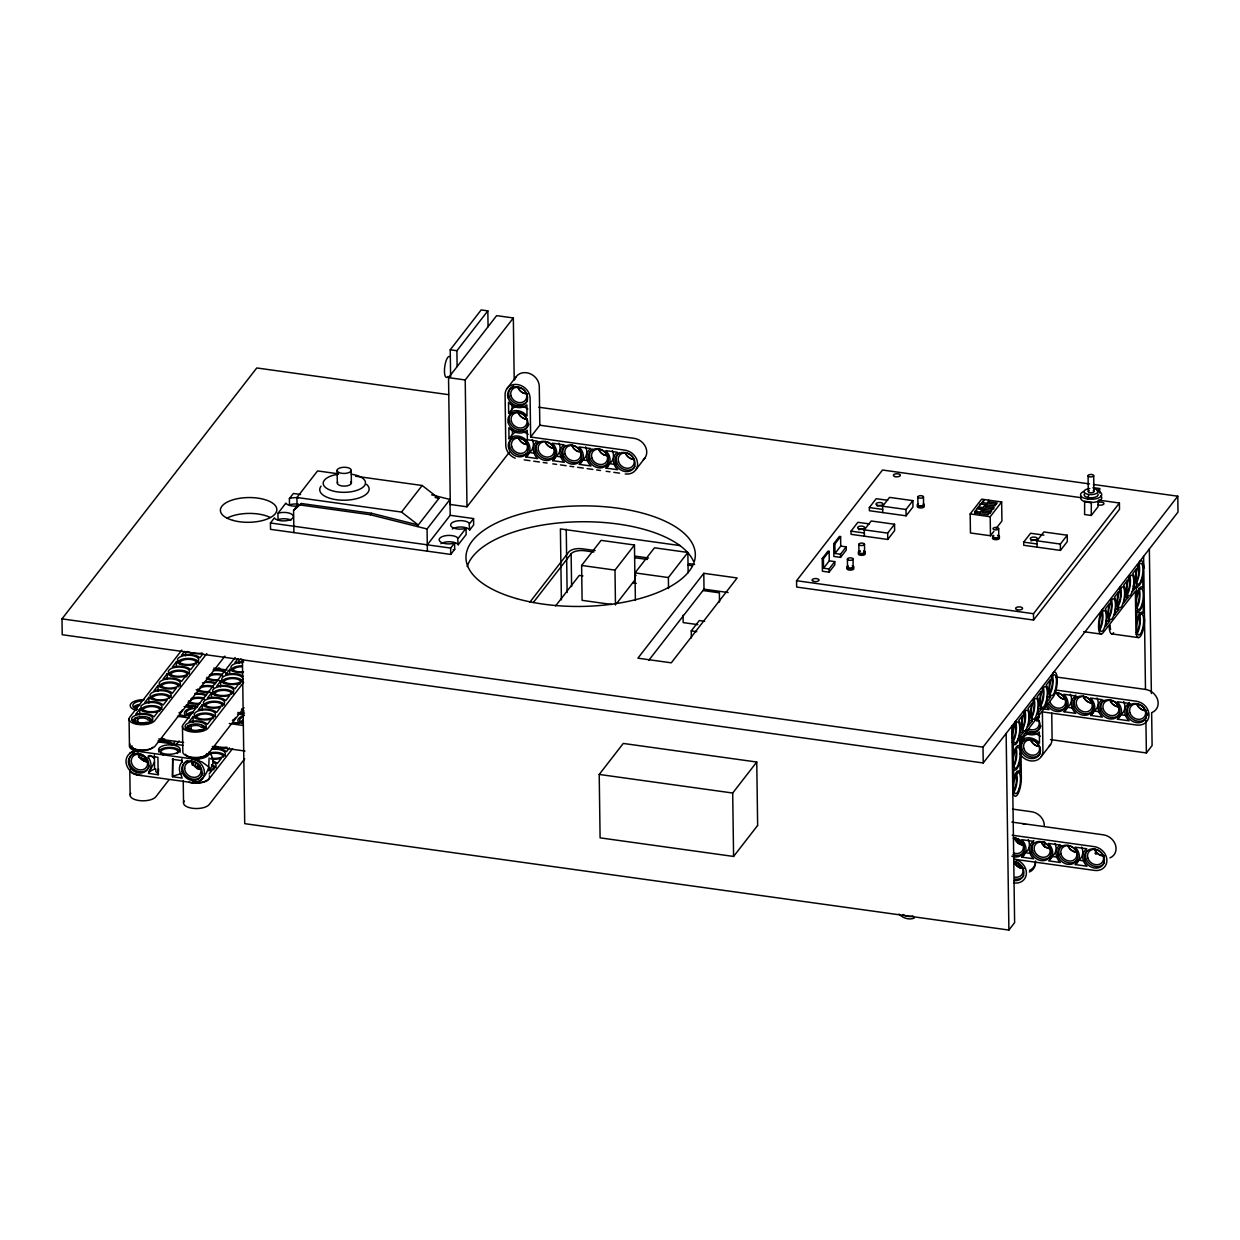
<?xml version="1.0" encoding="UTF-8"?>
<svg xmlns="http://www.w3.org/2000/svg" width="1240" height="1240" viewBox="0 0 1240 1240"><rect width="100%" height="100%" fill="white"/><g stroke="black" fill="none" stroke-linecap="round" stroke-linejoin="round"><path stroke-width="1.5" d="M135.114 773.745L138.679 775.171L192.076 782.595C200.26 783.726 206.91 774.489 208.723 766.971L209.281 769.87M158.55 768.909L158.162 774.736L148.521 773.388L150.242 771.171L154.582 769.001L154.38 755.021M154.473 762.073L148.521 773.388M150.118 722.393L146.056 722.346A5.735 2.511 -0.8 0 1 136.663 721.029L133.207 720.316A9.114 3.999 -0.8 0 0 137.206 723.865M203.515 729.833L199.454 729.771A5.735 2.511 -0.8 0 1 190.061 728.469L186.589 727.756A9.114 3.999 -0.8 0 0 190.603 731.29M1093.354 484.453L1177.783 496.202L1178 512.058L983.227 762.972L62.217 634.725L62 618.869L256.773 367.954L448.647 394.676M427.289 544.825L450.197 515.313L473.556 518.568L473.649 524.908L469.696 530.007L469.046 522.939A9.703 4.247 -0.8 0 0 456.057 521.125L453.949 521.761A9.703 4.247 -0.8 0 0 450.802 525.822L451.608 526.861A9.703 4.247 -0.8 0 0 464.582 528.674L466.054 528.225L466.147 534.564L458.226 544.763L457.575 537.695A9.703 4.247 -0.8 0 0 444.602 535.882L442.494 536.517A9.703 4.247 -0.8 0 0 439.347 540.578L440.154 541.632A9.703 4.247 -0.8 0 0 453.127 543.43L454.6 542.981L454.693 549.336L450.74 554.419L270.537 529.341L270.444 522.986L274.412 517.902L274.97 518.63A9.703 4.247 -0.8 0 0 287.944 520.428L290.051 519.793A9.703 4.247 -0.8 0 0 293.214 515.732L292.408 514.693A9.703 4.247 -0.8 0 0 279.419 512.88L277.946 513.329L278.039 519.668L279.512 519.219A9.703 4.247 -0.8 0 1 291.09 520.118M277.946 513.329L285.867 503.13L286.425 503.858A9.703 4.247 -0.8 0 0 296.996 506.044M298.375 504.184A9.703 4.247 -0.8 0 0 290.966 504.463L289.494 504.913L289.401 498.573L293.369 493.474L300.545 494.466M295.911 508.478L297.058 507.005L296.933 497.488L317.548 470.921L338.474 473.835M181.8 650.116L129.75 717.169A13.237 5.797 -0.8 0 0 137.981 724.439A13.237 5.797 -0.8 0 0 154.783 720.642L206.817 653.604M293.896 532.58L293.586 510.384L298.173 504.479M139.686 709.14L135.672 714.302A12.881 5.642 -0.8 0 1 154.024 716.86L158.038 711.698A12.881 5.642 -0.8 0 1 139.686 709.14L139.763 714.845M148.847 697.33L144.832 702.491A12.881 5.642 -0.8 0 1 163.184 705.048L167.199 699.887A12.881 5.642 -0.8 0 1 148.847 697.33L148.924 703.034M158.007 685.519L154.008 690.696A12.881 5.642 -0.8 0 1 172.36 693.253L176.359 688.076A12.881 5.642 -0.8 0 1 158.007 685.519L158.1 691.238M167.183 673.723L163.168 678.885A12.881 5.642 -0.8 0 1 181.52 681.442L185.535 676.265A12.881 5.642 -0.8 0 1 167.183 673.723L167.261 679.427M176.344 661.912L172.329 667.074A12.881 5.642 -0.8 0 1 190.681 669.631L194.696 664.47A12.881 5.642 -0.8 0 1 176.344 661.912L176.39 665.71M184.512 651.388L181.505 655.263A12.881 5.642 -0.8 0 1 199.857 657.82L202.864 653.945M293.586 510.384L301.32 503.502L371.396 513.251L418.252 525L401.528 512.058L296.933 497.488M450.616 376.851L450.229 349.788L481.167 309.938L487.832 310.868L488.064 326.724M138.741 757.237L141.112 754.183A10.757 9.13 37.8 0 1 145.808 771.14A10.757 9.13 37.8 0 1 128.727 764.429A10.757 9.13 37.8 0 1 141.019 754.323M457.126 366.575L456.909 350.719L487.832 310.868M224.921 656.13L155.139 746.015A13.237 5.797 -0.8 0 1 139.996 749.983A13.237 5.797 -0.8 0 1 129.425 744.015L129.069 718.658M148.49 771.807L149.435 770.753A13.221 11.222 37.8 0 0 149.265 758.865L148.304 757.532L150.025 755.315M509.237 452.368L466.984 506.804L450.306 504.479L448.539 377.642L496.651 315.642L513.345 317.967L514.197 379.471M235.181 657.541L183.148 724.579A13.237 5.797 -0.8 0 0 191.363 731.864A13.237 5.797 -0.8 0 0 208.181 728.066L243.66 682.357M193.068 716.565L189.069 721.726A12.881 5.642 -0.8 0 1 207.421 724.284L211.42 719.123A12.881 5.642 -0.8 0 1 193.068 716.565L193.145 722.269M202.244 704.754L198.23 709.915A12.881 5.642 -0.8 0 1 216.581 712.473L220.596 707.312A12.881 5.642 -0.8 0 1 202.244 704.754L202.322 710.458M211.404 692.943L207.39 698.105A12.881 5.642 -0.8 0 1 225.742 700.662L229.756 695.5A12.881 5.642 -0.8 0 1 211.404 692.943L211.451 696.756M220.565 681.132L216.566 686.309A12.881 5.642 -0.8 0 1 234.918 688.866L238.917 683.689A12.881 5.642 -0.8 0 1 220.565 681.132L220.642 686.851M242.901 672.669A12.881 5.642 -0.8 0 1 229.741 669.337L225.726 674.498A12.881 5.642 -0.8 0 1 243.272 676.343M237.894 658.812L234.887 662.687A12.881 5.642 -0.8 0 1 243.738 661.928M175.073 741.396L173.058 743.985A12.881 5.642 -0.8 0 0 158.1 740.792M176.778 743.954L179.149 740.915M466.984 506.804L465.217 379.967L513.345 317.967M172.515 776.736L172.732 758.694L172.515 776.736L182.156 778.085L181.149 775.171A13.221 11.222 37.8 0 1 181.009 763.267L181.924 762.212M300.173 504.975L370.249 514.74L371.396 513.251M168.857 779.991L155.852 796.746A13.237 5.797 -0.8 0 1 139.035 800.544A13.237 5.797 -0.8 0 1 130.82 793.275M192.138 764.971L194.51 761.918M244.017 707.73L208.537 753.439A13.237 5.797 -0.8 0 1 193.393 757.408A13.237 5.797 -0.8 0 1 182.823 751.44L182.466 726.082M401.528 512.058L422.158 485.491L438.882 498.433L417.105 526.489M506.68 388.988L515.84 377.177M209.126 774.039L212.133 770.164A12.881 5.642 -0.8 0 1 208.754 770.8M229.462 747.844L226.455 751.719A12.881 5.642 -0.8 0 0 211.498 748.526M232.547 748.65L208.894 779.123A13.237 5.797 -0.8 0 1 188.992 782.269M508.664 413.4L508.509 402.287A12.881 10.928 37.8 0 0 526.876 404.844L527.031 415.943A12.881 10.928 37.8 0 0 508.664 413.4L512.105 408.968A12.881 10.928 37.8 0 1 517.824 406.271M244.729 758.787L209.25 804.496A13.237 5.797 -0.8 0 1 192.433 808.279A13.237 5.797 -0.8 0 1 184.218 801.009M427.382 551.18L427.071 528.984L449.981 499.457L431.644 494.868M509.02 438.759L508.865 427.661A12.881 10.928 37.8 0 0 527.217 430.218L527.357 439.735L537.37 441.13A12.881 10.928 37.8 0 0 537.618 458.568L525.931 456.94A12.881 10.928 37.8 0 0 526.923 440.836L524.737 438.805A12.881 10.928 37.8 0 0 509.02 438.759L512.461 434.341A12.881 10.928 37.8 0 1 516.553 431.985M625.255 473.943A13.237 11.222 37.8 0 0 637.593 463.791A13.237 11.222 37.8 0 0 624.913 450.151L530.643 437.022L539.818 425.212L539.276 386.369A13.237 11.222 37.8 0 0 528.225 373.07A13.237 11.222 37.8 0 0 514.631 379.874M450.74 554.419L450.647 548.08L454.6 542.981M458.149 538.423L466.054 528.225M469.604 523.668L473.556 518.568M525.931 456.94L529.371 452.507A12.881 10.928 37.8 0 0 532.255 439.425M552.621 460.66A12.881 10.928 37.8 0 0 552.389 443.222L564.061 444.85A12.881 10.928 37.8 0 0 564.308 462.288L552.621 460.66L556.062 456.227A12.881 10.928 37.8 0 0 558.961 443.145M579.328 464.38A12.881 10.928 37.8 0 0 579.08 446.927L590.751 448.555A12.881 10.928 37.8 0 0 591 466.007L579.328 464.38L582.754 459.947A12.881 10.928 37.8 0 0 585.652 446.865M606.019 468.1A12.881 10.928 37.8 0 0 605.771 450.647L617.458 452.275A12.881 10.928 37.8 0 0 617.691 469.712L606.019 468.1L609.46 463.667A12.881 10.928 37.8 0 0 612.343 450.585M529.899 602.129L568.943 551.816A10.587 4.635 -0.8 0 1 582.397 548.793L595.138 550.56M636.011 469.495L645.172 457.684M533.246 602.578L571.144 553.769A10.587 4.635 -0.8 0 1 584.582 550.731L593.851 552.017M611.769 604.469L582.103 600.346L581.622 565.456L601.09 540.361L634.462 545.011L634.957 579.902L616.621 603.508M555.597 605.911L579.266 575.407L582.909 575.918M615.474 604.981L614.994 570.106L634.462 545.011M635.392 600.439L635.004 572.896L654.488 547.801L687.859 552.451L688.138 572.74M634.911 576.724L636.058 575.251M668.531 588.55L668.375 577.546L687.859 552.451M703.793 573.314L637.903 658.177L671.274 662.827L737.149 577.964L703.793 573.314L704.01 589.171L648.721 660.393M691.362 637.949L691.254 630.896L699.283 620.558L704.707 621.318M757.562 825.546L733.584 856.452L600.098 837.852L599.214 774.442L623.271 743.442L756.757 762.027L757.64 825.452M1098.392 500.077L1119.41 503.006L1119.503 509.346L1033.571 620.046L796.654 587.062L796.56 580.723L882.493 470.022L1081.202 497.689M834.768 561.611L834.815 564.789L829.08 572.167L822.415 571.237L822.229 558.543L827.963 551.164L829.141 551.335L829.281 560.852L823.546 568.23L829.048 568.99L834.768 561.611L829.281 560.852M846.223 546.856L846.269 550.018L840.549 557.396L833.869 556.466L833.699 543.787L839.418 536.409L840.596 536.579L840.736 546.081L835.001 553.458L840.503 554.234L846.223 546.856L840.736 546.081M823.546 568.23L823.407 558.713L829.141 551.335M835.001 553.458L834.876 543.957L840.596 536.579M864.404 536.192L864.311 529.852L871.193 520.986L894.552 524.241L894.629 530.596L887.763 539.447L851.059 534.332L851.012 531.169L857.879 522.304L869.318 523.9M882.74 512.57L882.648 506.23L889.514 497.38L912.873 500.635L912.966 506.974L906.099 515.825L869.38 510.71L869.349 507.548L876.215 498.697L887.654 500.278M887.763 539.447L887.67 533.107L894.552 524.241M906.099 515.825L906.006 509.485L912.873 500.635M733.584 856.452L732.701 793.027L756.757 762.027M993.907 531.325L990.466 535.757L970.44 532.968L970.176 513.933L981.63 499.178L1001.657 501.968L1001.92 521.001L996.185 528.38M981.956 510.679L990.295 511.841L988.001 514.786L974.655 512.926L976.934 508.385L981.925 509.082L981.971 512.26L990.326 513.422M985.397 506.246L993.736 507.408L991.442 510.353L978.096 508.509L980.36 503.967L994.883 505.936L997.177 502.975L988.823 501.812M981.538 504.075L983.801 499.534L983.816 501.115M974.655 512.926L976.949 509.981M978.096 508.509L980.36 503.967M979.662 513.624L981.925 509.082M983.072 507.61L985.366 504.664L985.413 507.827L983.119 510.787L983.072 507.61L978.066 506.912M986.544 504.773L988.807 500.232L988.854 503.409L995.519 504.339M990.466 535.757L990.202 516.724L1001.657 501.968M1037.074 547.15L1036.996 540.811L1043.863 531.96L1067.221 535.215L1067.315 541.554L1060.432 550.405L1023.729 545.29L1023.682 542.128L1030.564 533.262L1043.909 535.122M1098.066 501.161L1098.144 506.587L1091.277 515.452L1084.597 514.523L1084.643 501.549M1084.194 491.272A10.587 4.635 -0.8 0 0 1083.171 497.845L1087.713 499.131L1088.813 494.481M1097.71 491.025L1099.648 488.529L1092.967 487.599M1091.277 515.452L1091.324 502.479M1060.432 550.405L1060.355 544.066L1067.221 535.215M1033.571 620.046L1033.494 613.707L1119.41 503.006M983.227 762.972L983.01 747.131L1177.783 496.202M1023.047 732.669L1019.605 737.103L1019.745 746.604A12.881 3.829 -82.1 0 0 1013.437 754.726L1013.282 743.628A12.881 3.829 -82.1 0 0 1018.722 738.808L1019.435 736.126A12.881 3.829 -82.1 0 0 1018.784 720.394L1022.798 715.232A12.881 3.829 -82.1 0 0 1023.047 732.669L1019.714 732.205M1032.207 720.859L1028.193 726.036A12.881 3.829 -82.1 0 0 1027.96 708.582L1031.959 703.421A12.881 3.829 -82.1 0 0 1032.207 720.859L1028.874 720.394M1041.368 709.048L1037.369 714.225A12.881 3.829 -82.1 0 0 1037.12 696.771L1041.135 691.61A12.881 3.829 -82.1 0 0 1041.368 709.048L1038.035 708.582M1050.543 697.252L1046.529 702.413A12.881 3.829 -82.1 0 0 1046.281 684.976L1050.295 679.799A12.881 3.829 -82.1 0 0 1050.543 697.252L1047.211 696.787M1109.552 621.24L1105.538 626.402A12.881 3.829 -82.1 0 0 1105.29 608.964L1109.304 603.787A12.881 3.829 -82.1 0 0 1109.552 621.24L1106.204 620.775M1118.713 609.429L1114.698 614.591A12.881 3.829 -82.1 0 0 1114.45 597.153L1118.465 591.976A12.881 3.829 -82.1 0 0 1118.713 609.429L1115.38 608.964M1127.873 597.618L1123.874 602.779A12.881 3.829 -82.1 0 0 1123.626 585.342L1127.64 580.181A12.881 3.829 -82.1 0 0 1127.873 597.618L1124.541 597.153M1136.476 586.551L1133.034 590.968A12.881 3.829 -82.1 0 0 1132.787 573.531L1136.801 568.37A12.881 3.829 -82.1 0 0 1136.6 585.187L1137.374 585.947A12.881 3.829 -82.1 0 0 1142.753 576.848L1142.908 587.946A12.881 3.829 -82.1 0 0 1136.6 596.053L1136.476 586.551L1133.128 586.086M1025.155 732.995A12.881 10.928 37.8 0 0 1039.337 732.034L1039.492 743.132A12.881 10.928 37.8 0 0 1021.14 740.59L1024.565 736.157A12.881 10.928 37.8 0 1 1030.285 733.46M1064.029 711.745A12.881 10.928 37.8 0 0 1063.78 694.307L1075.467 695.935A12.881 10.928 37.8 0 0 1075.716 713.372L1064.029 711.745L1067.47 707.312A12.881 10.928 37.8 0 0 1070.352 694.23M1041.337 756.447L1050.497 744.651M1090.72 715.464A12.881 10.928 37.8 0 0 1090.487 698.027L1102.159 699.639A12.881 10.928 37.8 0 0 1102.407 717.092L1090.72 715.464L1094.16 711.032A12.881 10.928 37.8 0 0 1097.059 697.95M1117.426 719.185A12.881 10.928 37.8 0 0 1117.178 701.732L1128.865 703.359A12.881 10.928 37.8 0 0 1129.098 720.812L1117.426 719.185L1119.72 716.224M1021.93 857.15A12.881 10.928 37.8 0 0 1021.683 839.697L1033.354 841.324A12.881 10.928 37.8 0 0 1033.602 858.777L1021.93 857.15L1024.209 854.19M1049.768 859.382L1052.062 856.437A12.881 10.928 37.8 0 0 1054.946 843.355M242.435 659.82L244.714 823.654L1008.895 930.062L1014.615 922.684L1011.871 726.082M1050.482 739.598L1146.38 752.943L1152.1 745.566L1151.65 712.798M1075.312 864.574A12.881 10.928 37.8 0 0 1075.08 847.137L1086.752 848.765A12.881 10.928 37.8 0 0 1086.999 866.202L1075.312 864.574L1078.754 860.157L1083.76 860.855M129.75 753.083L132.696 751.394L138.353 751.394L191.735 758.818L201.903 761.918L208.723 766.863L209.111 757.981M134.463 718.58L134.742 718.347A9.114 3.999 -0.8 0 1 145.25 716.673A9.114 3.999 -0.8 0 1 151.388 720.657L147.917 719.944A5.735 2.511 -0.8 0 0 138.524 718.642L134.463 718.58L135.207 720.688M187.86 726.02L188.124 725.788A9.114 3.999 -0.8 0 1 198.648 724.114A9.114 3.999 -0.8 0 1 204.786 728.097L201.314 727.384A5.735 2.511 -0.8 0 0 191.921 726.067L187.86 726.02L188.604 728.128M297.058 507.005L301.32 503.502M181.35 773.528L172.965 776.147M289.401 498.573L290.873 498.124A9.703 4.247 -0.8 0 1 298.298 497.845M453.22 549.769L454.693 549.336M195.471 782.456L192.076 782.595A13.221 11.222 37.8 0 0 204.337 773.993A13.221 11.222 37.8 0 0 194.99 759.686L191.735 758.818L198.571 758.942A13.237 5.797 -0.8 0 0 209.017 752.029M1087.713 499.131L1093.184 499.224A10.587 4.635 -0.8 0 0 1099.136 491.567L1097.059 490.776M147.777 761.251L144.832 760.833A8.649 7.332 37.8 0 1 138.058 752.897M201.159 768.692L198.214 768.273A8.649 7.332 37.8 0 1 191.441 760.322M450.229 349.788L456.909 350.719M448.539 377.642L465.217 379.967M538.827 407.232L1089.511 483.91M539.818 425.212L634.089 438.34A13.237 11.222 37.8 0 1 645.745 447.299A13.237 11.222 37.8 0 1 643.219 459.87M1084.427 501.828L1091.091 502.758M981.507 502.495L986.513 503.192M985.413 507.827L993.752 508.989L993.736 507.408M974.64 511.345L979.646 512.043M529.371 452.507L534.378 453.204M556.062 456.227L562.743 457.157M582.754 459.947L587.76 460.644M609.46 463.667L616.125 464.597M970.176 513.933L990.202 516.724M882.648 506.23L906.006 509.485M869.349 507.548L882.694 509.407M524.195 459.87L529.914 460.66M533.727 461.187L539.447 461.993M543.26 462.52L547.072 463.047M552.792 463.853L556.605 464.38M560.418 464.907L566.138 465.697M569.951 466.24L573.764 466.767M577.577 467.294L583.296 468.1M587.109 468.627L592.829 469.418M596.642 469.96L600.455 470.487M606.174 471.278L610.003 471.805M613.816 472.347L619.535 473.137M1036.996 540.811L1060.355 544.066M1023.682 542.128L1037.043 543.988M864.311 529.852L887.67 533.107M851.012 531.169L864.357 533.014M355.586 476.222L422.158 485.491M833.699 543.787L834.876 543.957M1134.553 586.784L1137.901 587.249M822.229 558.543L823.407 558.713M680.264 545.615L560.403 528.922L561.394 599.865M1138.258 612.607L1141.591 613.072M648.536 558L635.794 556.218L634.648 557.706L647.389 559.472M694.632 564.417L689.177 563.658L688.029 565.13L691.672 565.642M796.56 580.723L1033.494 613.707M1111.505 633.857L1138.196 637.577M1083.667 631.671L1100.826 634.058M581.622 565.456L614.994 570.106M635.004 572.896L668.375 577.546M270.444 522.986L450.647 548.08M704.01 589.171L728.113 592.519M702.863 590.519L719.386 592.813L719.51 602.005M632.663 582.846L636.306 583.358M697.841 624.635L683.163 622.589L683.054 615.241M1055.86 676.947L1145.481 689.425A13.237 11.222 37.8 0 1 1157.695 699.933A13.237 11.222 37.8 0 1 1152.053 712.489M691.254 630.896L696.771 631.671M1056.232 690.091L1136.321 701.236A13.237 11.222 37.8 0 1 1148.999 714.875A13.237 11.222 37.8 0 1 1136.646 725.028L1042.39 711.9L1042.933 750.743A13.237 11.222 37.8 0 1 1033.819 760.926A13.237 11.222 37.8 0 1 1019.652 753.439M1067.47 707.312L1072.476 708.009M1094.16 711.032L1099.167 711.729M1125.858 715.449L1120.851 714.751A12.881 10.928 37.8 0 0 1123.75 701.669M1042.344 708.722L1049.009 709.652A12.881 10.928 37.8 0 1 1045.878 705.296M62 618.869L983.01 747.131M1016.754 771.513L1020.086 771.978L1019.931 760.88A12.881 3.829 -82.1 0 1 1013.638 769.001L1013.793 780.1A12.881 3.829 -82.1 0 1 1020.086 771.978M213.667 668.159L227.09 670.034M1012.553 809.1L1031.618 811.751A13.237 11.222 37.8 0 1 1044.312 825.39M186.093 705.25L197.594 706.846M237.879 712.457L243.644 713.264M184.125 706.599L192.464 707.761A12.881 5.642 -0.8 0 0 186.171 715.883L179.49 714.953M237.506 714.038L244.187 714.968M1011.855 822.089L1103.383 834.83A13.237 11.222 37.8 0 1 1115.597 845.324A13.237 11.222 37.8 0 1 1109.955 857.894M232.888 722.393L239.553 723.323A12.881 5.642 -0.8 0 1 244.218 715.573M180.916 715.65L184.249 716.115M234.313 723.091L237.646 723.556M599.214 774.442L732.701 793.027M177.506 716.317L189.007 717.913M229.292 723.525L242.715 725.4M1012.227 835.218L1094.223 846.641A13.237 11.222 37.8 0 1 1106.901 860.281A13.237 11.222 37.8 0 1 1094.548 870.418L1014.46 859.274M1030.362 853.415L1025.356 852.717A12.881 10.928 37.8 0 0 1028.255 839.635M1052.062 856.437L1057.069 857.135M158.674 739.009L183.613 742.481M212.381 746.495L244.993 751.037M158.379 741.908L183.179 745.364M172.267 759.283L181.908 760.616M154.582 769.001L155.899 769.188L155.791 771.543L158.627 774.148M435.132 497.504L438.882 498.433M370.249 514.74L427.071 528.984M151.419 756.075L154.427 758.477M469.696 530.007L469.123 529.279A9.703 4.247 -0.8 0 0 456.15 527.465L454.042 528.101A9.703 4.247 -0.8 0 0 452.368 528.953M458.226 544.763L457.668 544.034A9.703 4.247 -0.8 0 0 444.695 542.221L442.587 542.872A9.703 4.247 -0.8 0 0 440.913 543.709M198.571 758.942L198.601 760.554M186.713 727.493L186.744 729.709M133.316 720.053L133.362 722.269M1149.356 548.964L1151.371 693.517M1143.621 556.341L1145.481 689.332M1145.915 720.177L1146.38 752.943M1099.648 488.529L1099.709 493.055M1093.696 475.726A2.821 1.24 -0.8 0 1 1089.309 476.718A2.821 1.24 -0.8 0 1 1089.65 474.579A2.821 1.24 -0.8 0 1 1093.696 475.726L1093.928 491.582M1088.069 475.618L1088.286 491.474M1051.737 713.031L1052.093 738.932A13.237 11.222 37.8 0 1 1048.544 746.837M1044.53 841.697L1044.607 847.137M1039.089 713.961L1039.136 717.774A12.881 10.928 37.8 0 0 1037.896 716.441M1021.078 736.886L1021.14 740.59M1006.136 733.46L1008.895 930.062M998.68 528.705A2.821 1.24 -0.8 0 1 994.279 529.697A2.821 1.24 -0.8 0 1 994.62 527.543A2.821 1.24 -0.8 0 1 998.68 528.705L998.789 536.625M991.442 510.353L991.457 511.95M923.474 496.961A2.821 1.24 -0.8 0 1 919.073 497.953A2.821 1.24 -0.8 0 1 919.413 495.814A2.821 1.24 -0.8 0 1 923.474 496.961L923.583 504.897M917.832 496.853L917.941 504.789M864.497 544.36A2.821 1.24 -0.8 0 1 860.095 545.352A2.821 1.24 -0.8 0 1 860.436 543.213A2.821 1.24 -0.8 0 1 864.497 544.36L864.605 552.296M858.855 544.251L858.979 552.188M853.043 559.116A2.821 1.24 -0.8 0 1 848.64 560.108A2.821 1.24 -0.8 0 1 848.982 557.969A2.821 1.24 -0.8 0 1 853.043 559.116L853.151 567.052M847.401 559.007L847.509 566.943M840.503 554.234L840.549 557.396M829.048 568.99L829.08 572.167M571.144 553.769L571.593 586.582M566.246 529.216L567.13 592.488M530.643 437.022L530.1 398.18A13.237 11.222 37.8 0 0 517.421 384.54A13.237 11.222 37.8 0 0 505.083 394.692L505.781 445.439A13.237 11.222 37.8 0 0 515.22 458.211M512.058 405.263L512.105 408.968M512.384 428.792L512.461 434.341M449.981 499.457L450.197 515.313M351.215 470.487A7.053 3.1 -0.8 0 1 340.225 472.967A7.053 3.1 -0.8 0 1 341.062 467.604A7.053 3.1 -0.8 0 1 351.215 470.487L351.385 483.182M337.125 470.224L337.311 482.903M238.933 659.432L238.979 663.23M229.741 669.337L229.787 673.134M185.535 652.007L185.597 655.805M183.225 780.75L183.536 802.497M181.908 758.88L181.97 762.368M158.162 774.736L157.914 757.284L148.273 755.935L148.304 757.532M150.21 769.591L150.242 771.171M130.138 794.763L129.782 769.389A13.237 5.797 -0.8 0 0 142.073 775.434M191.131 726.47L191.161 729.942M137.733 719.045L137.764 722.517M226.889 518.258A28.226 12.369 -0.8 0 1 270.134 517.421M467.232 566.572A114.669 50.267 -0.8 0 1 577.499 521.808A114.669 50.267 -0.8 0 1 693.408 561.115M1098.129 502.495A3.534 1.55 -0.8 0 1 1103.104 502.588A3.534 1.55 -0.8 0 1 1102.763 504.773A3.534 1.55 -0.8 0 1 1097.772 504.68M864.977 553.102A3.534 1.55 -0.8 0 1 861.568 555.365A3.534 1.55 -0.8 0 1 858.886 552.994M853.818 568.245A3.534 1.55 -0.8 0 1 849.648 570.106A3.534 1.55 -0.8 0 1 847.432 567.75M998.649 537.121A3.534 1.55 -0.8 0 1 996.666 539.663A3.534 1.55 -0.8 0 1 992.651 537.695M923.443 505.378A3.534 1.55 -0.8 0 1 923.102 507.563A3.534 1.55 -0.8 0 1 918.127 507.47A3.534 1.55 -0.8 0 1 918.468 505.285M858.855 529.697A3.534 1.55 -0.8 0 1 863.83 529.79M877.176 506.075A3.534 1.55 -0.8 0 1 882.152 506.168M1030.92 540.966A3.534 1.55 -0.8 0 1 1035.819 540.485M863.753 550.932A3.534 1.55 -0.8 0 1 864.327 553.288A3.534 1.55 -0.8 0 1 858.933 553.179A3.534 1.55 -0.8 0 1 860.235 550.87M852.298 565.688A3.534 1.55 -0.8 0 1 853.26 567.827A3.534 1.55 -0.8 0 1 848.362 568.308A3.534 1.55 -0.8 0 1 847.401 566.168M852.454 566.153A2.821 1.24 -0.8 0 1 852.19 567.904A2.821 1.24 -0.8 0 1 848.207 567.827A2.821 1.24 -0.8 0 1 848.47 566.091M863.923 551.397A2.821 1.24 -0.8 0 1 863.645 553.149A2.821 1.24 -0.8 0 1 859.661 553.071A2.821 1.24 -0.8 0 1 859.94 551.32M997.937 535.277A3.534 1.55 -0.8 0 1 998.712 537.509A3.534 1.55 -0.8 0 1 993.519 537.711A3.534 1.55 -0.8 0 1 993.659 535.432M923.428 503.796A3.534 1.55 -0.8 0 1 923.087 505.982A3.534 1.55 -0.8 0 1 918.096 505.889A3.534 1.55 -0.8 0 1 918.452 503.704M997.549 535.525A2.821 1.24 -0.8 0 1 998.309 537.245A2.821 1.24 -0.8 0 1 994.387 537.618A2.821 1.24 -0.8 0 1 993.627 535.913M923.304 504.262A2.821 1.24 -0.8 0 1 920.933 506.075A2.821 1.24 -0.8 0 1 918.096 504.463M1100.702 495.721A10.587 4.635 -0.8 0 1 1093.23 502.401L1083.217 501.007A10.587 4.635 -0.8 0 1 1081.187 496.481M1098.082 494.032A7.053 3.1 -0.8 0 1 1090.673 497.798A7.053 3.1 -0.8 0 1 1084.473 493.768M1093.23 490.699A2.821 1.24 -0.8 0 1 1092.967 492.435A2.821 1.24 -0.8 0 1 1088.984 492.357A2.821 1.24 -0.8 0 1 1089.247 490.621M1093.401 488.575A7.053 3.1 -0.8 0 1 1096.594 493.411A7.053 3.1 -0.8 0 1 1085.062 493.195A7.053 3.1 -0.8 0 1 1089.759 488.514M448.028 376.464A10.587 3.146 -82.1 0 1 444.54 368.76A10.587 3.146 -82.1 0 1 449.5 356.485M523.311 432A12.881 10.928 37.8 0 1 528.163 434.387M605.089 455.344A10.587 8.975 37.8 0 1 598.951 450.074M608.267 462.814A10.587 8.975 37.8 0 1 593.542 463.543A10.587 8.975 37.8 0 1 592.364 449.143M608.592 455.669A8.51 7.208 37.8 0 1 598.672 448.896M578.398 451.624A10.587 8.975 37.8 0 1 572.26 446.354M579.824 451.918A8.51 7.208 37.8 0 1 571.966 445.175M581.576 459.094A10.587 8.975 37.8 0 1 566.851 459.839A10.587 8.975 37.8 0 1 565.673 445.424M525 444.199A10.587 8.975 37.8 0 1 518.863 438.914M526.427 444.478A8.51 7.208 37.8 0 1 518.583 437.736M526.613 453.406A10.587 8.975 37.8 0 1 512.461 451.438A10.587 8.975 37.8 0 1 512.275 437.983M554.885 455.375A10.587 8.975 37.8 0 1 540.159 456.118A10.587 8.975 37.8 0 1 538.966 441.704M556.156 450.818A10.587 8.975 37.8 0 1 555.846 453.22M555.195 448.229A8.51 7.208 37.8 0 1 545.275 441.456M551.707 447.919A10.587 8.975 37.8 0 1 545.554 442.634M527.248 419.507A10.587 8.975 37.8 0 1 518.506 413.54M631.78 459.064A10.587 8.975 37.8 0 1 625.642 453.778M524.288 393.452A10.587 8.975 37.8 0 1 518.15 388.182M528.798 424.142A10.587 8.975 37.8 0 1 514.197 427.878A10.587 8.975 37.8 0 1 511.918 412.61M526.07 419.12A8.51 7.208 37.8 0 1 518.227 412.378M633.206 459.358A8.51 7.208 37.8 0 1 625.363 452.615M634.973 466.535A10.587 8.975 37.8 0 1 620.248 467.263A10.587 8.975 37.8 0 1 619.054 452.864M527.481 400.923A10.587 8.975 37.8 0 1 511.748 400.706A10.587 8.975 37.8 0 1 513.624 386.028M527.79 393.778A8.51 7.208 37.8 0 1 517.87 387.004M521.234 406.286A12.881 10.928 37.8 0 1 527.822 409.014M366.606 484.375A24.692 10.819 -0.8 0 1 345.96 500.17A24.692 10.819 -0.8 0 1 321.083 486.127M351.215 474.192A21.173 9.285 -0.8 0 1 361.181 488.467A21.173 9.285 -0.8 0 1 326.88 488.482A21.173 9.285 -0.8 0 1 338.489 474.192M350.688 481.616A7.053 3.1 -0.8 0 1 344.782 486.127A7.053 3.1 -0.8 0 1 337.668 482.112M243.521 671.817A10.587 4.635 -0.8 0 1 230.919 667.693A10.587 4.635 -0.8 0 1 242.219 662.656M243.397 659.959A12.881 5.642 -0.8 0 1 240.746 658.889M185.148 729.29A10.587 4.635 -0.8 0 1 191.053 725.385M201.624 725.586A10.587 4.635 -0.8 0 1 206.088 728.485M194.308 717.495A10.587 4.635 -0.8 0 1 204.213 713.062A10.587 4.635 -0.8 0 1 215.264 716.689M196.525 718.503A8.51 3.72 -0.8 0 1 205.453 713.961A8.51 3.72 -0.8 0 1 212.908 718.812M212.644 693.873A10.587 4.635 -0.8 0 1 223.929 689.44A10.587 4.635 -0.8 0 1 233.756 694.276M214.861 694.88A8.51 3.72 -0.8 0 1 222.673 690.355A8.51 3.72 -0.8 0 1 231.679 694.23M187.225 729.337A8.51 3.72 -0.8 0 1 188.65 727.493M205.561 705.715A8.51 3.72 -0.8 0 1 214.629 702.15A8.51 3.72 -0.8 0 1 222.518 706.04M204.026 704.49A10.587 4.635 -0.8 0 1 214.768 701.251A10.587 4.635 -0.8 0 1 224.424 704.878M222.363 680.869A10.587 4.635 -0.8 0 1 233.104 677.629A10.587 4.635 -0.8 0 1 242.761 681.256M240.405 683.38A8.51 3.72 -0.8 0 1 239.429 684.263M224.022 683.07A8.51 3.72 -0.8 0 1 231.849 678.543A8.51 3.72 -0.8 0 1 240.854 682.434M233.182 671.274A8.51 3.72 -0.8 0 1 242.126 666.732M231.524 669.058A10.587 4.635 -0.8 0 1 242.265 665.818M202.213 653.031A12.881 5.642 -0.8 0 1 187.349 651.465M140.926 710.071A10.587 4.635 -0.8 0 1 150.831 705.638A10.587 4.635 -0.8 0 1 161.867 709.264M143.142 711.078A8.51 3.72 -0.8 0 1 152.071 706.537A8.51 3.72 -0.8 0 1 159.526 711.388M132.308 720.688A10.587 4.635 -0.8 0 1 133.532 719.587M148.226 718.162A10.587 4.635 -0.8 0 1 152.706 721.076M159.247 686.449A10.587 4.635 -0.8 0 1 170.547 682.015A10.587 4.635 -0.8 0 1 180.374 686.851M161.464 687.456A8.51 3.72 -0.8 0 1 169.291 682.93A8.51 3.72 -0.8 0 1 178.297 686.821M133.827 721.913A8.51 3.72 -0.8 0 1 135.268 720.068M152.163 698.306A8.51 3.72 -0.8 0 1 161.231 694.741A8.51 3.72 -0.8 0 1 169.136 698.616M150.629 697.066A10.587 4.635 -0.8 0 1 161.37 693.827A10.587 4.635 -0.8 0 1 171.027 697.454M168.966 673.444A10.587 4.635 -0.8 0 1 179.707 670.205A10.587 4.635 -0.8 0 1 189.364 673.832M187.023 675.971A8.51 3.72 -0.8 0 1 186.031 676.854M170.639 675.645A8.51 3.72 -0.8 0 1 178.452 671.135A8.51 3.72 -0.8 0 1 187.457 675.01M179.8 663.85A8.51 3.72 -0.8 0 1 188.728 659.308A8.51 3.72 -0.8 0 1 196.183 664.159M178.126 661.649A10.587 4.635 -0.8 0 1 190.247 658.471A10.587 4.635 -0.8 0 1 198.71 663.23M138.679 775.171A13.221 11.222 37.8 0 1 126.139 763.111A13.221 11.222 37.8 0 1 135.114 751.363L138.353 751.394A13.237 5.797 -0.8 0 1 130.138 744.109M177.305 753.533A8.649 3.782 -0.8 0 0 173.616 748.759L170.671 748.34A8.649 3.782 -0.8 0 0 161.06 753.222M163.339 754.881A8.649 3.782 -0.8 0 1 161.944 754.121M158.642 751.905A10.757 4.712 -0.8 0 1 170.113 747.394A10.757 4.712 -0.8 0 1 180.11 752.308M209.235 752.463A13.221 11.222 37.8 0 1 209.483 769.281M209.358 775.806A13.237 5.797 -0.8 0 1 195.455 782.859M202.694 773.419A10.757 9.13 37.8 0 1 186.728 776.349A10.757 9.13 37.8 0 1 187.612 760.461M200.632 769.327A10.757 9.13 37.8 0 1 197.997 768.63M193.393 765.499A10.757 9.13 37.8 0 1 191.75 763.267M203.251 730.066A9.114 3.999 -0.8 0 1 201.671 730.871M206.786 753.501A10.757 4.712 -0.8 0 1 196.71 757.996A10.757 4.712 -0.8 0 1 185.489 754.323M147.25 761.887A10.757 9.13 37.8 0 1 144.6 761.189M142.135 759.888A10.757 9.13 37.8 0 1 138.369 755.827M152.83 747.271A10.757 4.712 -0.8 0 1 140.523 750.51A10.757 4.712 -0.8 0 1 131.921 745.659M149.854 722.641A9.114 3.999 -0.8 0 1 148.288 723.432M149.296 765.979A10.757 9.13 37.8 0 1 133.346 768.924A10.757 9.13 37.8 0 1 134.23 753.021M1052.838 673.32A13.237 3.937 -82.1 0 1 1057.286 679.675A13.237 3.937 -82.1 0 1 1053.163 697.097L1020.799 738.792L1021.341 777.635A13.237 3.937 -82.1 0 1 1017.203 795.057A13.237 3.937 -82.1 0 1 1012.739 788.702M1012.041 737.971A13.237 3.937 -82.1 0 1 1016.165 720.548M1043.398 687.952A10.587 3.146 -82.1 0 1 1040.624 706.056M1042.375 688.634A8.51 2.526 -82.1 0 1 1042.933 697.283A8.51 2.526 -82.1 0 1 1039.88 704.847M1033.664 698.492A10.587 3.146 -82.1 0 1 1034.548 707.9A10.587 3.146 -82.1 0 1 1031.463 717.867M1032.61 699.964A8.51 2.526 -82.1 0 1 1033.928 707.994A8.51 2.526 -82.1 0 1 1030.719 716.658M1015.327 722.114A10.587 3.146 -82.1 0 1 1016.041 732.886A10.587 3.146 -82.1 0 1 1012.243 742.311M1023.449 711.76A8.51 2.526 -82.1 0 1 1024.752 719.804A8.51 2.526 -82.1 0 1 1021.559 728.469M1025.077 711.574A10.587 3.146 -82.1 0 1 1022.303 729.678M1014.878 724.052A8.51 2.526 -82.1 0 1 1015.436 732.716A8.51 2.526 -82.1 0 1 1012.383 740.28M1015.235 749.425A8.51 2.526 -82.1 0 1 1015.793 758.074A8.51 2.526 -82.1 0 1 1012.739 765.638M1016.258 748.743A10.587 3.146 -82.1 0 1 1013.483 766.847M1050.947 676.343A8.51 2.526 -82.1 0 1 1052.357 683.287A8.51 2.526 -82.1 0 1 1049.768 692.385M1052.001 674.886A10.587 3.146 -82.1 0 1 1052.884 684.294A10.587 3.146 -82.1 0 1 1049.8 694.261M1016.041 772.846A10.587 3.146 -82.1 0 1 1016.94 782.254A10.587 3.146 -82.1 0 1 1013.84 792.221M1014.987 774.318A8.51 2.526 -82.1 0 1 1016.397 781.246A8.51 2.526 -82.1 0 1 1013.809 790.345M1102.67 609.104A13.237 3.937 -82.1 0 0 1098.532 626.541A13.237 3.937 -82.1 0 0 1102.995 632.896L1135.375 591.201L1135.918 630.044A13.237 3.937 -82.1 0 0 1140.366 636.399A13.237 3.937 -82.1 0 0 1144.505 618.962M1139.327 561.875A13.237 3.937 -82.1 0 1 1143.792 568.23M1113.675 632.679A13.237 3.937 -82.1 0 1 1109.211 626.324M1110.544 600.811A8.51 2.526 -82.1 0 1 1111.102 609.46A8.51 2.526 -82.1 0 1 1108.049 617.024M1111.567 600.129A10.587 3.146 -82.1 0 1 1108.793 618.233M1119.116 588.519A8.51 2.526 -82.1 0 1 1120.526 595.464A8.51 2.526 -82.1 0 1 1117.938 604.562M1120.17 587.062A10.587 3.146 -82.1 0 1 1121.053 596.471A10.587 3.146 -82.1 0 1 1117.968 606.438M1139.064 564.712A10.587 3.146 -82.1 0 1 1136.29 582.816M1137.452 564.913A8.51 2.526 -82.1 0 1 1138.754 572.942A8.51 2.526 -82.1 0 1 1135.545 581.607M1128.865 577.189A8.51 2.526 -82.1 0 1 1129.438 585.854A8.51 2.526 -82.1 0 1 1126.385 593.418M1129.904 576.523A10.587 3.146 -82.1 0 1 1129.811 587.388A10.587 3.146 -82.1 0 1 1126.23 595.448M1110.606 629.378A10.587 3.146 -82.1 0 1 1110.079 625.208M1138.398 590.751A8.51 2.526 -82.1 0 1 1139.111 598.316A8.51 2.526 -82.1 0 1 1136.615 606.314M1138.847 588.814A10.587 3.146 -82.1 0 1 1139.746 598.222A10.587 3.146 -82.1 0 1 1136.646 608.189M1101.833 610.669A10.587 3.146 -82.1 0 1 1102.732 620.077A10.587 3.146 -82.1 0 1 1099.632 630.044M1100.779 612.142A8.51 2.526 -82.1 0 1 1102.19 619.07A8.51 2.526 -82.1 0 1 1099.601 628.184M1139.204 614.188A10.587 3.146 -82.1 0 1 1139.917 624.96A10.587 3.146 -82.1 0 1 1136.104 634.369M1138.754 616.125A8.51 2.526 -82.1 0 1 1139.312 624.774A8.51 2.526 -82.1 0 1 1136.259 632.338M1022.457 823.562A13.237 11.222 37.8 0 1 1025.697 824.414M1035.493 862.56A13.237 11.222 37.8 0 1 1029.386 871.999M1022.752 844.967A10.587 8.975 37.8 0 1 1017.73 842.999M1023.899 843.495A10.587 8.975 37.8 0 1 1015.173 837.527M1019.838 840.038A8.51 7.208 37.8 0 1 1018.164 838.596M1021.667 868.171A10.587 8.975 37.8 0 1 1015.529 862.901M1022.148 866.435A8.51 7.208 37.8 0 1 1017.218 862.203M1014.165 837.868A10.587 8.975 37.8 0 1 1024.24 850.005A10.587 8.975 37.8 0 1 1011.824 856.205M1101.089 855.554A10.587 8.975 37.8 0 1 1094.951 850.268M1076.987 852.515A10.587 8.975 37.8 0 1 1068.245 846.548M1050.295 848.796A10.587 8.975 37.8 0 1 1041.553 842.843M1096.16 854.391A12.881 10.928 37.8 0 1 1094.92 853.058M1104.266 863.024A10.587 8.975 37.8 0 1 1090.642 864.59A10.587 8.975 37.8 0 1 1086.798 851.09M1075.809 852.128A8.51 7.208 37.8 0 1 1067.966 845.385M1077.576 859.304A10.587 8.975 37.8 0 1 1062.851 860.033A10.587 8.975 37.8 0 1 1061.657 845.634M1104.592 855.879A8.51 7.208 37.8 0 1 1094.657 849.09M1050.869 855.585A10.587 8.975 37.8 0 1 1037.245 857.166A10.587 8.975 37.8 0 1 1033.401 843.649M1052.14 851.012A10.587 8.975 37.8 0 1 1051.846 853.43M1013.251 838.224A8.51 7.208 37.8 0 1 1023.48 847.029A8.51 7.208 37.8 0 1 1013.468 852.996M1022.427 844.688A8.51 7.208 37.8 0 1 1014.568 837.946M1024.178 851.865A10.587 8.975 37.8 0 1 1012.971 854.732M1051.195 848.439A8.51 7.208 37.8 0 1 1041.274 841.666M1081.637 847.075A12.881 10.928 37.8 0 1 1079.963 859.149M1033.199 841.867A12.881 10.928 37.8 0 1 1033.773 840.41M1023.589 845.091A10.587 8.975 37.8 0 1 1014.863 839.124M1013.731 859.165A13.237 11.222 37.8 0 1 1026.41 872.805A13.237 11.222 37.8 0 1 1014.057 882.957M1035.571 860.994A13.237 11.222 37.8 0 1 1029.464 870.418M914.221 918.096A13.237 11.222 37.8 0 1 899.093 914.097M1020.598 868.077A10.587 8.975 37.8 0 1 1014.46 862.808M1013.762 861.552A10.587 8.975 37.8 0 1 1023.915 872.449A10.587 8.975 37.8 0 1 1014.026 880.571M912.935 915.864A10.587 8.975 37.8 0 1 902.937 914.469M1014.94 861.94A8.51 7.208 37.8 0 1 1023.077 870.697A8.51 7.208 37.8 0 1 1015.141 877.223M1024.101 868.403A8.51 7.208 37.8 0 1 1014.18 861.63M1023.775 875.548A10.587 8.975 37.8 0 1 1015.173 879.098M1119.674 713.899A10.587 8.975 37.8 0 1 1104.948 714.628A10.587 8.975 37.8 0 1 1103.771 700.228M1119.084 707.11A10.587 8.975 37.8 0 1 1110.358 701.158M1065.702 699.686A10.587 8.975 37.8 0 1 1056.96 693.718M1092.393 703.406A10.587 8.975 37.8 0 1 1083.651 697.438M1036.764 720.642A10.587 8.975 37.8 0 1 1034.331 719.355M1145.791 710.83A10.587 8.975 37.8 0 1 1137.049 704.878M1039.709 746.697A10.587 8.975 37.8 0 1 1030.967 740.745M1117.922 706.722A8.51 7.208 37.8 0 1 1110.063 699.98M1092.983 710.179A10.587 8.975 37.8 0 1 1078.257 710.923A10.587 8.975 37.8 0 1 1077.064 696.508M1094.254 705.607A10.587 8.975 37.8 0 1 1093.944 708.025M1093.293 703.034A8.51 7.208 37.8 0 1 1083.373 696.26M1064.524 699.283A8.51 7.208 37.8 0 1 1056.682 692.54M1055.364 692.835A8.51 7.208 37.8 0 1 1065.284 699.608A8.51 7.208 37.8 0 1 1059.735 708.179A8.51 7.208 37.8 0 1 1049.8 701.39M1056.263 692.462A10.587 8.975 37.8 0 1 1066.354 702.538A10.587 8.975 37.8 0 1 1058.263 711.589A10.587 8.975 37.8 0 1 1046.762 703.096M1067.253 704.304A10.587 8.975 37.8 0 1 1058.991 710.117A10.587 8.975 37.8 0 1 1048.947 704.057M1037.043 717.882A10.587 8.975 37.8 0 1 1038.082 730.531A10.587 8.975 37.8 0 1 1025.17 731.166M1036.811 717.542A8.51 7.208 37.8 0 1 1038.221 726.95A8.51 7.208 37.8 0 1 1029.231 729.244M1040.902 725.958A10.587 8.975 37.8 0 1 1026.317 729.693M1038.19 720.936A8.51 7.208 37.8 0 1 1036.098 720.394M1074.956 698.011A12.881 10.928 37.8 0 1 1075.87 695.005M1146.365 717.619A10.587 8.975 37.8 0 1 1131.639 718.347A10.587 8.975 37.8 0 1 1130.462 703.948M1147.651 713.046A10.587 8.975 37.8 0 1 1147.341 715.464M1146.69 710.474A8.51 7.208 37.8 0 1 1136.77 703.7M1128.338 705.452A12.881 10.928 37.8 0 1 1129.268 702.445M1040.298 753.486A10.587 8.975 37.8 0 1 1025.573 754.214A10.587 8.975 37.8 0 1 1024.38 739.815M1038.546 746.31A8.51 7.208 37.8 0 1 1030.688 739.567M1033.695 733.476A12.881 10.928 37.8 0 1 1040.283 736.204M146.227 761.748A10.587 4.635 -0.8 0 1 143.359 755.346M159.278 741.489A10.587 4.635 -0.8 0 1 171.694 745.023M186.775 706.072A10.587 4.635 -0.8 0 1 196.788 707.466M199.996 703.328A10.587 4.635 -0.8 0 1 188.465 700.941M195.951 694.261A10.587 4.635 -0.8 0 1 205.949 695.656M209.172 691.517A10.587 4.635 -0.8 0 1 197.625 689.13M202.492 682.868A10.587 4.635 -0.8 0 1 215.124 683.845M218.333 679.706A10.587 4.635 -0.8 0 1 206.801 677.319M214.272 670.654A10.587 4.635 -0.8 0 1 225.82 673.025M164.781 739.087A12.881 5.642 -0.8 0 1 161.805 738.203M199.376 704.181A12.881 5.642 -0.8 0 1 188.061 702.197M187.395 705.219A12.881 5.642 -0.8 0 1 197.486 706.614M210.351 692.214A12.881 5.642 -0.8 0 1 196.199 689.735M194.758 693.563A12.881 5.642 -0.8 0 1 206.646 694.818M219.511 680.404A12.881 5.642 -0.8 0 1 206.398 678.575M205.731 681.597A12.881 5.642 -0.8 0 1 215.806 683.007M219.774 668.236A12.881 5.642 -0.8 0 1 218.209 667.849M213.094 669.941A12.881 5.642 -0.8 0 1 224.983 671.197M142.181 759.609A10.587 4.635 -0.8 0 1 145.235 757.578M143.701 760.849A8.51 3.72 -0.8 0 1 146.599 758.26M200.229 686.743A10.587 4.635 -0.8 0 1 213.094 686.247M189.674 702.77A8.51 3.72 -0.8 0 1 194.277 698.663A8.51 3.72 -0.8 0 1 204.429 699.438M191.069 698.538A10.587 4.635 -0.8 0 1 203.934 698.043M209.405 674.932A10.587 4.635 -0.8 0 1 222.254 674.436M208.01 679.163A8.51 3.72 -0.8 0 1 212.613 675.04A8.51 3.72 -0.8 0 1 222.766 675.831M199.144 689.037A8.51 3.72 -0.8 0 1 213.59 687.642M198.4 781.913A10.587 4.635 -0.8 0 1 192.944 781.804M213.528 762.429A10.587 4.635 -0.8 0 1 210.196 769.683M199.624 769.482A10.587 4.635 -0.8 0 1 197.563 768.707M196.029 767.715A10.587 4.635 -0.8 0 1 196.757 763.081M212.676 749.239A10.587 4.635 -0.8 0 1 225.262 753.966A10.587 4.635 -0.8 0 1 211.265 758.198M243.381 709.668A10.587 4.635 -0.8 0 1 241.862 708.675M210.692 758.927A12.881 5.642 -0.8 0 0 221.309 758.369L217.294 763.53A12.881 5.642 -0.8 0 0 212.799 761.096M227.075 747.193A12.881 5.642 -0.8 0 1 219.868 747.115M218.178 746.821A12.881 5.642 -0.8 0 1 215.202 745.938M244.11 711A12.881 5.642 -0.8 0 1 241.459 709.931M240.792 712.954A12.881 5.642 -0.8 0 1 244.451 712.985M195.579 767.343A10.587 4.635 -0.8 0 1 198.633 765.328M211.498 764.832A10.587 4.635 -0.8 0 1 215.977 767.731M211.994 766.227A8.51 3.72 -0.8 0 1 213.621 769.87M197.098 768.583A8.51 3.72 -0.8 0 1 199.996 765.995M209.172 754.183A8.51 3.72 -0.8 0 1 218.535 753.548A8.51 3.72 -0.8 0 1 223.231 757.097M210.103 752.82A10.587 4.635 -0.8 0 1 225.138 755.935M136.043 710.334A13.237 5.797 -0.8 0 1 130.913 703.7A13.237 5.797 -0.8 0 1 144.336 699.639M242.234 723.447A10.587 4.635 -0.8 0 1 243.257 716.89M188.837 716.007A10.587 4.635 -0.8 0 1 194.788 708.335M137.516 709.357A10.587 4.635 -0.8 0 1 133.052 704.63A10.587 4.635 -0.8 0 1 141.407 700.91M235.662 717.433A12.881 5.642 -0.8 0 1 232.376 720.285M182.28 709.993A12.881 5.642 -0.8 0 1 178.978 712.861M239.692 723.277A10.587 4.635 -0.8 0 1 243.304 720.053M241.769 723.323A8.51 3.72 -0.8 0 1 243.21 721.479M135.842 710.334A8.51 3.72 -0.8 0 1 139.733 705.296M133.471 707.218A10.587 4.635 -0.8 0 1 138.833 704.49M186.852 714.643A10.587 4.635 -0.8 0 1 192.216 711.931M189.224 717.759A8.51 3.72 -0.8 0 1 193.13 712.736M131.316 760.988L131.285 761.608A8.649 7.332 37.8 0 0 138.074 769.544L141.019 769.962A8.649 7.332 37.8 0 0 147.591 763.871L147.576 762.615A8.649 7.332 37.8 0 0 140.802 754.679L137.857 754.261A8.649 7.332 37.8 0 0 131.269 760.353L131.316 760.988M184.714 768.413L184.683 769.033A8.649 7.332 37.8 0 0 191.456 776.984L194.401 777.387A8.649 7.332 37.8 0 0 200.988 771.311L200.958 770.056A8.649 7.332 37.8 0 0 194.184 762.104L191.239 761.701A8.649 7.332 37.8 0 0 184.667 767.793L184.714 768.413M1060.061 845.045L1048.374 843.417A12.881 10.928 37.8 0 1 1048.621 860.87L1060.293 862.482A12.881 10.928 37.8 0 1 1060.061 845.045M1143.264 613.304L1143.11 602.206A12.881 3.829 -82.1 0 1 1136.801 610.328L1136.956 621.426A12.881 3.829 -82.1 0 1 1143.264 613.304M232.856 520.366A28.226 12.369 -0.8 0 0 276.784 510.462A28.226 12.369 -0.8 0 0 236.236 498.945A28.226 12.369 -0.8 0 0 232.856 520.366M516.615 598.595A114.669 50.267 -0.8 0 0 695.051 558.341A114.669 50.267 -0.8 0 0 530.302 511.562A114.669 50.267 -0.8 0 0 516.615 598.595M894.908 476.594A3.534 1.55 -0.8 0 0 900.395 475.354A3.534 1.55 -0.8 0 0 895.327 473.928A3.534 1.55 -0.8 0 0 894.908 476.594M1017.126 609.739A3.534 1.55 -0.8 0 0 1022.613 608.499A3.534 1.55 -0.8 0 0 1017.544 607.058A3.534 1.55 -0.8 0 0 1017.126 609.739M813.564 581.389A3.534 1.55 -0.8 0 0 819.051 580.15A3.534 1.55 -0.8 0 0 813.982 578.724A3.534 1.55 -0.8 0 0 813.564 581.389M859.149 528.968A3.534 1.55 -0.8 0 0 864.637 527.729A3.534 1.55 -0.8 0 0 859.568 526.287A3.534 1.55 -0.8 0 0 859.149 528.968M877.486 505.346A3.534 1.55 -0.8 0 0 882.973 504.122A3.534 1.55 -0.8 0 0 877.904 502.68A3.534 1.55 -0.8 0 0 877.486 505.346M1031.835 539.927A3.534 1.55 -0.8 0 0 1037.322 538.687A3.534 1.55 -0.8 0 0 1032.254 537.245A3.534 1.55 -0.8 0 0 1031.835 539.927M591.79 457.746A8.51 7.208 37.8 0 0 605.29 463.047A8.51 7.208 37.8 0 0 601.509 449.764A8.51 7.208 37.8 0 0 591.79 457.746M588.752 459.436A10.587 8.975 37.8 0 0 605.554 466.039A10.587 8.975 37.8 0 0 600.857 449.5A10.587 8.975 37.8 0 0 588.752 459.436M535.355 452.011A10.587 8.975 37.8 0 0 552.172 458.599A10.587 8.975 37.8 0 0 547.46 442.06A10.587 8.975 37.8 0 0 535.355 452.011M562.061 455.731A10.587 8.975 37.8 0 0 578.863 462.318A10.587 8.975 37.8 0 0 574.151 445.78A10.587 8.975 37.8 0 0 562.061 455.731M508.307 422.918A10.587 8.975 37.8 0 0 525.125 429.521A10.587 8.975 37.8 0 0 520.413 412.982A10.587 8.975 37.8 0 0 508.307 422.918M508.664 448.291A10.587 8.975 37.8 0 0 525.481 454.894A10.587 8.975 37.8 0 0 520.769 438.34A10.587 8.975 37.8 0 0 508.664 448.291M615.443 463.156A10.587 8.975 37.8 0 0 632.261 469.759A10.587 8.975 37.8 0 0 627.548 453.22A10.587 8.975 37.8 0 0 615.443 463.156M507.95 397.56A10.587 8.975 37.8 0 0 524.768 404.147A10.587 8.975 37.8 0 0 520.056 387.608A10.587 8.975 37.8 0 0 507.95 397.56M565.099 454.026A8.51 7.208 37.8 0 0 578.6 459.327A8.51 7.208 37.8 0 0 574.817 446.043A8.51 7.208 37.8 0 0 565.099 454.026M511.702 446.601A8.51 7.208 37.8 0 0 525.202 451.887A8.51 7.208 37.8 0 0 521.42 438.604A8.51 7.208 37.8 0 0 511.702 446.601M538.408 450.306A8.51 7.208 37.8 0 0 551.909 455.607A8.51 7.208 37.8 0 0 548.126 442.324A8.51 7.208 37.8 0 0 538.408 450.306M511.345 421.228A8.51 7.208 37.8 0 0 524.861 426.529A8.51 7.208 37.8 0 0 521.064 413.246A8.51 7.208 37.8 0 0 511.345 421.228M618.496 461.466A8.51 7.208 37.8 0 0 631.997 466.767A8.51 7.208 37.8 0 0 628.215 453.483A8.51 7.208 37.8 0 0 618.496 461.466M511.004 395.854A8.51 7.208 37.8 0 0 524.505 401.156A8.51 7.208 37.8 0 0 520.722 387.872A8.51 7.208 37.8 0 0 511.004 395.854M189.751 730.236A10.587 4.635 -0.8 0 0 206.228 726.532A10.587 4.635 -0.8 0 0 191.007 722.207A10.587 4.635 -0.8 0 0 189.751 730.236M198.912 718.441A10.587 4.635 -0.8 0 0 215.388 714.721A10.587 4.635 -0.8 0 0 200.183 710.396A10.587 4.635 -0.8 0 0 198.912 718.441M208.088 706.63A10.587 4.635 -0.8 0 0 224.549 702.909A10.587 4.635 -0.8 0 0 209.343 698.601A10.587 4.635 -0.8 0 0 208.088 706.63M217.248 694.818A10.587 4.635 -0.8 0 0 233.725 691.099A10.587 4.635 -0.8 0 0 218.504 686.789A10.587 4.635 -0.8 0 0 217.248 694.818M226.409 683.007A10.587 4.635 -0.8 0 0 242.885 679.288A10.587 4.635 -0.8 0 0 227.679 674.979A10.587 4.635 -0.8 0 0 226.409 683.007M136.353 722.827A10.587 4.635 -0.8 0 0 152.83 719.107A10.587 4.635 -0.8 0 0 137.625 714.783A10.587 4.635 -0.8 0 0 136.353 722.827M145.53 711.016A10.587 4.635 -0.8 0 0 161.991 707.296A10.587 4.635 -0.8 0 0 146.785 702.987A10.587 4.635 -0.8 0 0 145.53 711.016M154.69 699.205A10.587 4.635 -0.8 0 0 171.167 695.485A10.587 4.635 -0.8 0 0 155.961 691.176A10.587 4.635 -0.8 0 0 154.69 699.205M163.85 687.394A10.587 4.635 -0.8 0 0 180.327 683.674A10.587 4.635 -0.8 0 0 165.121 679.365A10.587 4.635 -0.8 0 0 163.85 687.394M173.026 675.583A10.587 4.635 -0.8 0 0 189.488 671.879A10.587 4.635 -0.8 0 0 174.282 667.554A10.587 4.635 -0.8 0 0 173.026 675.583M182.187 663.788A10.587 4.635 -0.8 0 0 198.663 660.068A10.587 4.635 -0.8 0 0 183.458 655.743A10.587 4.635 -0.8 0 0 182.187 663.788M163.339 753.548A10.757 4.712 -0.8 0 0 180.079 749.766A10.757 4.712 -0.8 0 0 164.61 745.38A10.757 4.712 -0.8 0 0 163.339 753.548M182.109 771.854A10.757 9.13 37.8 0 0 199.206 778.565A10.757 9.13 37.8 0 0 194.417 761.748A10.757 9.13 37.8 0 0 182.109 771.854M1045.661 703.034A10.587 3.146 -82.1 0 0 1045.428 686.557A10.587 3.146 -82.1 0 0 1040.391 701.437A10.587 3.146 -82.1 0 0 1045.661 703.034M1036.501 714.845A10.587 3.146 -82.1 0 0 1036.268 698.368A10.587 3.146 -82.1 0 0 1031.23 713.248A10.587 3.146 -82.1 0 0 1036.501 714.845M1018.164 738.466A10.587 3.146 -82.1 0 0 1017.932 721.99A10.587 3.146 -82.1 0 0 1012.894 736.87A10.587 3.146 -82.1 0 0 1018.164 738.466M1027.34 726.656A10.587 3.146 -82.1 0 0 1027.108 710.179A10.587 3.146 -82.1 0 0 1022.07 725.059A10.587 3.146 -82.1 0 0 1027.34 726.656M1018.521 763.825A10.587 3.146 -82.1 0 0 1018.288 747.348A10.587 3.146 -82.1 0 0 1013.251 762.228A10.587 3.146 -82.1 0 0 1018.521 763.825M1054.837 691.222A10.587 3.146 -82.1 0 0 1054.604 674.746A10.587 3.146 -82.1 0 0 1049.567 689.626A10.587 3.146 -82.1 0 0 1054.837 691.222M1018.877 789.198A10.587 3.146 -82.1 0 0 1018.645 772.721A10.587 3.146 -82.1 0 0 1013.607 787.601A10.587 3.146 -82.1 0 0 1018.877 789.198M1113.83 615.211A10.587 3.146 -82.1 0 0 1113.598 598.734A10.587 3.146 -82.1 0 0 1108.56 613.614A10.587 3.146 -82.1 0 0 1113.83 615.211M1132.167 591.604A10.587 3.146 -82.1 0 0 1131.934 575.128A10.587 3.146 -82.1 0 0 1126.897 590.007A10.587 3.146 -82.1 0 0 1132.167 591.604M1123.006 603.415A10.587 3.146 -82.1 0 0 1122.774 586.923A10.587 3.146 -82.1 0 0 1117.736 601.818A10.587 3.146 -82.1 0 0 1123.006 603.415M1141.684 605.167A10.587 3.146 -82.1 0 0 1141.451 588.69A10.587 3.146 -82.1 0 0 1136.413 603.57A10.587 3.146 -82.1 0 0 1141.684 605.167M1141.327 579.793A10.587 3.146 -82.1 0 0 1141.095 563.317A10.587 3.146 -82.1 0 0 1136.057 578.197A10.587 3.146 -82.1 0 0 1141.327 579.793M1104.67 627.021A10.587 3.146 -82.1 0 0 1104.437 610.545A10.587 3.146 -82.1 0 0 1099.399 625.425A10.587 3.146 -82.1 0 0 1104.67 627.021M1142.04 630.525A10.587 3.146 -82.1 0 0 1141.807 614.048A10.587 3.146 -82.1 0 0 1136.77 628.928A10.587 3.146 -82.1 0 0 1142.04 630.525M1084.752 859.646A10.587 8.975 37.8 0 0 1101.554 866.249A10.587 8.975 37.8 0 0 1096.842 849.71A10.587 8.975 37.8 0 0 1084.752 859.646M1058.045 855.926A10.587 8.975 37.8 0 0 1074.863 862.529A10.587 8.975 37.8 0 0 1070.151 845.99A10.587 8.975 37.8 0 0 1058.045 855.926M1031.354 852.205A10.587 8.975 37.8 0 0 1048.157 858.809A10.587 8.975 37.8 0 0 1043.46 842.27A10.587 8.975 37.8 0 0 1031.354 852.205M1061.084 854.236A8.51 7.208 37.8 0 0 1074.6 859.537A8.51 7.208 37.8 0 0 1070.818 846.254A8.51 7.208 37.8 0 0 1061.084 854.236M1087.79 857.956A8.51 7.208 37.8 0 0 1101.291 863.257A8.51 7.208 37.8 0 0 1097.509 849.958A8.51 7.208 37.8 0 0 1087.79 857.956M1034.393 850.516A8.51 7.208 37.8 0 0 1047.893 855.817A8.51 7.208 37.8 0 0 1044.111 842.534A8.51 7.208 37.8 0 0 1034.393 850.516M1100.159 710.52A10.587 8.975 37.8 0 0 1116.961 717.123A10.587 8.975 37.8 0 0 1112.249 700.585A10.587 8.975 37.8 0 0 1100.159 710.52M1103.197 708.831A8.51 7.208 37.8 0 0 1116.697 714.132A8.51 7.208 37.8 0 0 1112.916 700.848A8.51 7.208 37.8 0 0 1103.197 708.831M1073.452 706.816A10.587 8.975 37.8 0 0 1090.27 713.403A10.587 8.975 37.8 0 0 1085.558 696.865A10.587 8.975 37.8 0 0 1073.452 706.816M1076.506 705.111A8.51 7.208 37.8 0 0 1090.006 710.412A8.51 7.208 37.8 0 0 1086.225 697.128A8.51 7.208 37.8 0 0 1076.506 705.111M1126.85 714.24A10.587 8.975 37.8 0 0 1143.668 720.843A10.587 8.975 37.8 0 0 1138.956 704.304A10.587 8.975 37.8 0 0 1126.85 714.24M1020.784 750.107A10.587 8.975 37.8 0 0 1037.585 756.71A10.587 8.975 37.8 0 0 1032.874 740.171A10.587 8.975 37.8 0 0 1020.784 750.107M1129.888 712.55A8.51 7.208 37.8 0 0 1143.389 717.851A8.51 7.208 37.8 0 0 1139.607 704.568A8.51 7.208 37.8 0 0 1129.888 712.55M1023.822 748.418A8.51 7.208 37.8 0 0 1037.322 753.718A8.51 7.208 37.8 0 0 1033.54 740.435A8.51 7.208 37.8 0 0 1023.822 748.418"/></g></svg>
